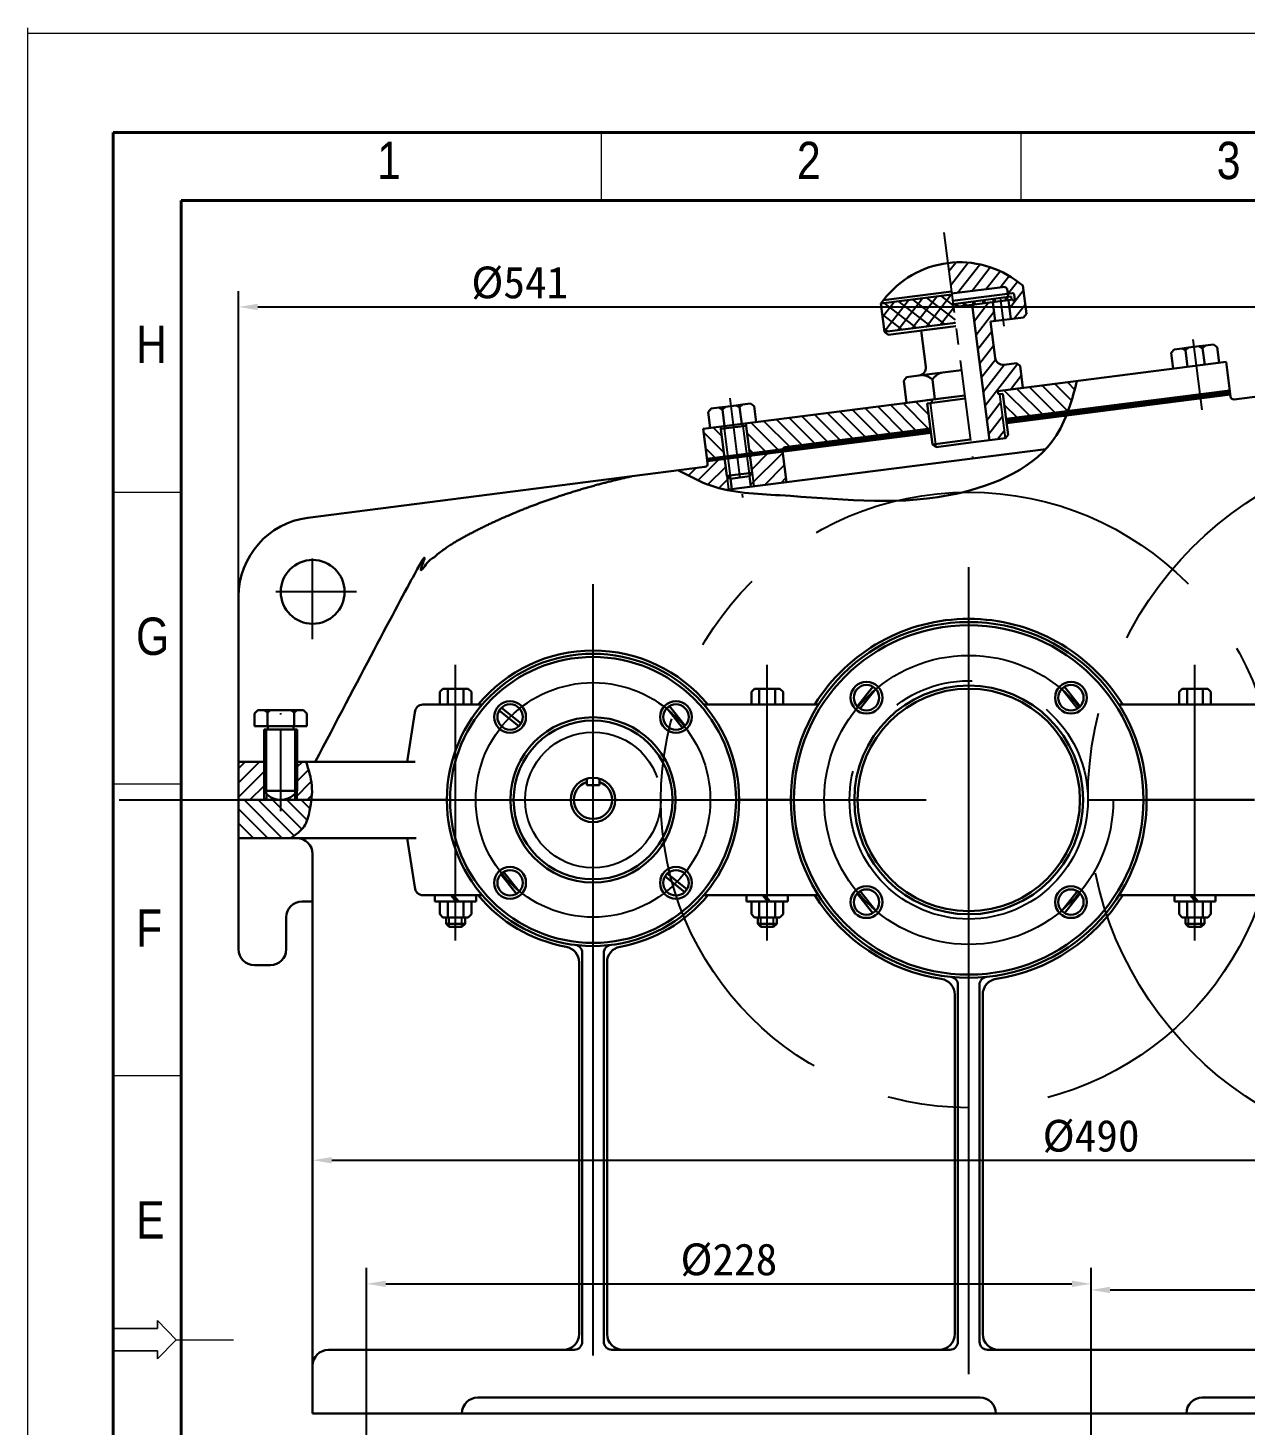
# Model space of a CAD drawing. Header units: millimetres. Extents: x 918 to 1207, y 512 to 723.
# Drawn here: x 918.2 to 1014, y 613 to 722.9 of the extents above; entities that cross this region are included whole.
import ezdxf
from ezdxf.enums import TextEntityAlignment as Align

# ---------------------------------------------------------------- set-up
doc = ezdxf.new("R2010")
doc.units = ezdxf.units.MM
doc.header["$PDSIZE"] = -1
doc.linetypes.add('CENTER', pattern=[10.159999999999998, 6.35, -1.27, 1.27, -1.27])
doc.layers.get('0').update_dxf_attribs({"lineweight": 30})
doc.layers.add('中心线', color=1, linetype='CENTER')
doc.layers.add('细线', color=7, linetype='Continuous')
for name, color, linetype, lineweight in [('特粗线', 7, 'Continuous', 60), ('粗实线', 7, 'Continuous', 40), ('细实线', 7, 'Continuous', 18)]:
    doc.layers.add(name, color=color, linetype=linetype, lineweight=lineweight)
doc.styles.add('SEACAD_arial_ttf', font='arial.ttf', dxfattribs={"height": 0.2})
doc.dimstyles.new('ISO-25', dxfattribs={"dimtxt": 2.5, "dimasz": 1.5, "dimexe": 1.25, "dimexo": 0.625, "dimtad": 1, "dimdec": 0, "dimlfac": 4, "dimtxsty": 'Standard', "dimcen": 2.5, "dimadec": 0, "dimazin": 0, "dimtfac": 1, "dimtdec": 0, "dimtmove": 0, "dimatfit": 3, "dimfxl": 1, "dimarcsym": 0})
pattern_1 = [(135, (873.7302128372742, 446.410434482209), (-0.5612660075668221, -0.561266007566822), [])]
pattern_2 = [(45, (873.7302128372742, 446.410434482209), (-0.561266007566822, 0.5612660075668221), [])]

# ---------------------------------------------------------------- blocks, each defined once
blk = doc.blocks.new('*D16')
at = {"layer": 'Defpoints', "color": 0, "transparency": 16777216}
for p in [(1070.010686062741, 700.9662036262939), (934.8103568524175, 659.1721007774368), (1070.010686062741, 650.4221007774373)]:
    blk.add_point(p, dxfattribs=at)
at = {"layer": '细线', "color": 0, "lineweight": -2, "transparency": 16777216}
for p, q in [((934.8103568524175, 659.7971007774368), (934.8103568524175, 702.2162036262939)), ((1070.010686062741, 651.0471007774373), (1070.010686062741, 702.2162036262939)), ((936.3103568524175, 700.9662036262939), (1068.510686062741, 700.9662036262939))]:
    blk.add_line(p, q, dxfattribs=at)
at = {"layer": '细线', "color": 0, "transparency": 16777216}
for points in [[(936.3103568524175, 701.2162036262939), (936.3103568524175, 700.7162036262939), (934.8103568524175, 700.9662036262939)], [(1068.510686062741, 701.2162036262939), (1068.510686062741, 700.7162036262939), (1070.010686062741, 700.9662036262939)]]:
    blk.add_solid(points, dxfattribs=at)
at = {"layer": '细线', "color": 0, "transparency": 16777216, "insert": (956.9332514505594, 702.8412036262939), "char_height": 2.5, "attachment_point": 5}
blk.add_mtext('%%c541', dxfattribs=at)
blk = doc.blocks.new('*D34')
at = {"layer": 'Defpoints', "color": 0, "transparency": 16777216}
for p in [(1063.135686062741, 633.8166734109352), (940.6361551185877, 613.8971007774372), (1063.135686062741, 613.8971007774372)]:
    blk.add_point(p, dxfattribs=at)
at = {"layer": '细线', "color": 0, "lineweight": -2, "transparency": 16777216}
for p, q in [((940.6361551185877, 614.5221007774372), (940.6361551185877, 635.0666734109352)), ((1063.135686062741, 614.5221007774372), (1063.135686062741, 635.0666734109352)), ((942.1361551185877, 633.8166734109352), (1061.635686062741, 633.8166734109352))]:
    blk.add_line(p, q, dxfattribs=at)
at = {"layer": '细线', "color": 0, "transparency": 16777216}
for points in [[(942.1361551185877, 634.0666734109352), (942.1361551185877, 633.5666734109352), (940.6361551185877, 633.8166734109352)], [(1061.635686062741, 634.0666734109352), (1061.635686062741, 633.5666734109352), (1063.135686062741, 633.8166734109352)]]:
    blk.add_solid(points, dxfattribs=at)
at = {"layer": '细线', "color": 0, "transparency": 16777216, "insert": (1001.885920590665, 635.6916734109352), "char_height": 2.5, "attachment_point": 5}
blk.add_mtext('%%c490', dxfattribs=at)
blk = doc.blocks.new('*D36')
at = {"layer": 'Defpoints', "color": 0, "transparency": 16777216}
for p in [(1001.885920590665, 624.0894881336321), (944.8861551185877, 613.8971007774372), (1001.885920590665, 613.8971007774372)]:
    blk.add_point(p, dxfattribs=at)
at = {"layer": '细线', "color": 0, "lineweight": -2, "transparency": 16777216}
for p, q in [((944.8861551185877, 614.5221007774372), (944.8861551185877, 625.3394881336321)), ((1001.885920590665, 614.5221007774372), (1001.885920590665, 625.3394881336321)), ((946.3861551185877, 624.0894881336321), (1000.385920590665, 624.0894881336321))]:
    blk.add_line(p, q, dxfattribs=at)
at = {"layer": '细线', "color": 0, "transparency": 16777216}
for points in [[(946.3861551185877, 624.3394881336321), (946.3861551185877, 623.8394881336321), (944.8861551185877, 624.0894881336321)], [(1000.385920590665, 624.3394881336321), (1000.385920590665, 623.8394881336321), (1001.885920590665, 624.0894881336321)]]:
    blk.add_solid(points, dxfattribs=at)
at = {"layer": '细线', "color": 0, "transparency": 16777216, "insert": (973.3860378546261, 625.9644881336321), "char_height": 2.5, "attachment_point": 5}
blk.add_mtext('%%c228', dxfattribs=at)
blk = doc.blocks.new('*D40')
at = {"layer": 'Defpoints', "color": 0, "transparency": 16777216}
for p in [(1058.885686062741, 623.6076421097164), (1001.885920590665, 613.8971007774372), (1058.885686062741, 613.8971007774372)]:
    blk.add_point(p, dxfattribs=at)
at = {"layer": '细线', "color": 0, "lineweight": -2, "transparency": 16777216}
for p, q in [((1001.885920590665, 614.5221007774372), (1001.885920590665, 624.8576421097164)), ((1058.885686062741, 614.5221007774372), (1058.885686062741, 624.8576421097164)), ((1003.385920590665, 623.6076421097164), (1057.385686062741, 623.6076421097164))]:
    blk.add_line(p, q, dxfattribs=at)
at = {"layer": '细线', "color": 0, "transparency": 16777216}
for points in [[(1003.385920590665, 623.8576421097164), (1003.385920590665, 623.3576421097164), (1001.885920590665, 623.6076421097164)], [(1057.385686062741, 623.8576421097164), (1057.385686062741, 623.3576421097164), (1058.885686062741, 623.6076421097164)]]:
    blk.add_solid(points, dxfattribs=at)
at = {"layer": '细线', "color": 0, "transparency": 16777216, "insert": (1039.069626170579, 625.4826421097164), "char_height": 2.5, "attachment_point": 5}
blk.add_mtext('%%c228', dxfattribs=at)

msp = doc.modelspace()

# ---------------------------------------------------------------- hatches: boundary and pattern name
at = {"layer": '细线'}
h = msp.add_hatch(dxfattribs=at)
h.set_pattern_fill('ANSI31', color=256, scale=0.25, angle=7.284715412687509)
h.set_pattern_definition([(52.28471541268751, (873.7619128372742, 446.1624524062438), (-0.6279041686599076, 0.4855671091409614), [])])
h.paths.add_polyline_path([(996.2970553642984, 696.3255528439939), (996.0173732883335, 696.5418349199591), (995.0378440882708, 696.4166199199591, -0.4142135623730945), (994.338638898358, 696.9573251098719), (993.974088898358, 699.8091189834715), (994.3410674896501, 699.8560305245525), (994.1508674896501, 701.3439229803435), (992.5439785185321, 701.1385114392625), (993.9070785185321, 690.4752821727599), (995.146988898358, 690.6337821727599), (994.703188898358, 694.1055312362724), (994.5791978603755, 694.0896812362724), (994.5474978603755, 694.3376633122376), (996.5189553642984, 694.5896783122377)])
h.paths.add_polyline_path([(990.612286062741, 704.4200605027751), (990.919776062741, 702.0146343659129), (995.0064857935107, 702.5370459069937, -0.4142135623730951), (995.2861678694759, 702.3207638310286), (995.327377869476, 701.9983871322738), (995.6993509834236, 702.0459371322738, -0.4142135623730951), (995.8391920214061, 701.9377960942912), (995.8867420214063, 701.5658229803435), (995.9025920214061, 701.4418319423609), (995.7786009834236, 701.4259819423609), (995.7627509834236, 701.5499729803435), (995.390777869476, 701.5024229803435), (995.580977869476, 700.0145305245525), (996.5779006959923, 700.1419689834715), (996.7941827719575, 700.4216510594366), (996.5088827719575, 702.6534897431233), (996.2292006959923, 702.8697718190884, 0.2008582268459239)])
h = msp.add_hatch(dxfattribs=at)
h.set_pattern_fill('ANSI37', color=256, scale=0.25, angle=97.2847154126875)
h.set_pattern_definition([(142.2847154126875, (897.751757177386, 386.9067399327499), (-0.4855671091409614, -0.6279041686599076), []), (232.2847154126875, (897.751757177386, 386.9067399327499), (0.6279041686599076, -0.4855671091409614), [])])
h.paths.add_polyline_path([(991.2145860627411, 699.7084010594367), (990.9292860627411, 701.9402397431232), (985.3496893535245, 701.2269897431232), (985.6349893535245, 698.9951510594368)])
h = msp.add_hatch(color=256, dxfattribs=at)
h.dxf.hatch_style = 1
h.paths.add_polyline_path([(991.3461201772295, 701.2374213725118), (991.2221291392469, 701.2215713725118), (991.2538291392469, 700.9735892965466), (991.3778201772295, 700.9894392965466)])
h.paths.add_polyline_path([(991.8832191724035, 701.0540453697262), (992.0072102103862, 701.0698953697262), (991.9755102103862, 701.3178774456914), (991.8515191724035, 701.3020274456914)])
h.paths.add_polyline_path([(992.6267309601294, 701.1490898344488), (992.750721998112, 701.1649398344488), (992.719021998112, 701.412921910414), (992.5950309601294, 701.397071910414)])
h.paths.add_polyline_path([(993.4097211489145, 701.2491808950139), (993.5337121868971, 701.2650308950139), (993.5020121868971, 701.513012970979), (993.3780211489145, 701.497162970979)])
h.paths.add_polyline_path([(994.2078631655163, 701.3512088412991), (994.3318542034989, 701.3670588412991), (994.3001542034989, 701.6150409172643), (994.1761631655163, 701.5991909172643)])
h.paths.add_polyline_path([(995.1889449672061, 701.4766223131902), (995.3129360051888, 701.4924723131902), (995.2812360051888, 701.7404543891554), (995.1572449672061, 701.7246043891554)])
h = msp.add_hatch(dxfattribs=at)
h.set_pattern_fill('ANSI31', color=256, scale=0.25, angle=90)
h.set_pattern_definition(pattern_1)
h.paths.add_polyline_path([(971.6863847167104, 688.8949421744256), (973.0530669117327, 689.0696476462368), (972.7360669117327, 691.5494684058885), (971.3693847167104, 691.3747629340775)])
h.paths.add_polyline_path([(974.719923519454, 691.8030684058884), (975.036923519454, 689.3232476462367), (977.6042524317411, 689.6514339726183, -0.4142135623730928), (977.8205345077063, 689.9311160485835), (989.2532011511588, 691.392574628551), (988.9679011511588, 693.6244133122376)])
edge = h.paths.add_edge_path()
edge.add_line((994.9194709743232, 694.3852133122376), (995.2047709743232, 692.1533746285511))
edge.add_line((995.2047709743232, 692.153374628551), (1000.080548789055, 692.7766541785968))
edge.add_spline(control_points=[(1000.080548789055, 692.7766541785967), (1000.35530569092, 693.5263378117587), (1000.569560014414, 694.3195415482782), (1000.757705706983, 695.1315254813932)], knot_values=[134.2077061291306, 134.2077061291306, 134.2077061291306, 134.2077061291306, 143.8194197076964, 143.8194197076964, 143.8194197076964, 143.8194197076964], degree=3, periodic=0)
edge.add_line((1000.757705706983, 695.1315254813933), (994.9194709743231, 694.3852133122375))
h = msp.add_hatch(dxfattribs=at)
h.set_pattern_fill('ANSI31', color=256, scale=0.25)
h.set_pattern_definition(pattern_2)
edge = h.paths.add_edge_path()
edge.add_line((973.0530669117327, 689.0696476462368), (971.6863847167103, 688.8949421744256))
edge.add_line((971.6863847167104, 688.8949421744256), (971.7175729711752, 688.6509633703909))
edge.add_arc((971.46959089521, 688.6192633703907), 0.2500000000000042, -82.71528458731251, 7.28471541268749, ccw=False)
edge.add_line((971.50129089521, 688.3712812944256), (969.4262428585263, 688.106024128129))
edge.add_spline(control_points=[(969.4262428585263, 688.106024128129), (970.2569214984534, 687.6588382627873), (971.4661007214767, 687.0078911561561), (972.7679164814838, 686.6576369357073), (973.1819776671687, 686.5698898563163)], knot_values=[0, 0, 0, 0, 11.22084471363784, 16.33364774335806, 16.33364774335806, 16.33364774335806, 16.33364774335806], degree=3, periodic=0)
edge.add_line((973.1819776671688, 686.5698898563163), (973.3695503777827, 686.5938676172223))
edge.add_line((973.3695503777827, 686.5938676172224), (973.232834134766, 687.663368492978))
edge.add_line((973.232834134766, 687.663368492978), (973.0530669117327, 689.0696476462367))
h.paths.add_polyline_path([(977.6042524317411, 689.6514339726183), (975.036923519454, 689.3232476462367), (975.2166907424875, 687.9169684929781), (975.3534069855042, 686.8474676172224), (977.9207358977911, 687.1756539436041)])
h.paths.add_polyline_path([(973.5125162107312, 687.4470864170128), (973.232834134766, 687.663368492978), (973.3695503777827, 686.5938676172224), (973.6175324537479, 686.6255676172224)])
h.paths.add_polyline_path([(975.2166907424875, 687.9169684929781), (975.0004086665223, 687.6372864170129), (975.105424909539, 686.8157676172224), (975.3534069855042, 686.8474676172224)])
h = msp.add_hatch(dxfattribs=at)
h.set_pattern_fill('ANSI31', color=256, scale=0.25)
h.set_pattern_definition(pattern_2)
h.paths.add_polyline_path([(936.8228568524174, 665.1721007774366), (934.8103568524174, 665.1721007774366), (934.8103568524175, 662.1721007774372), (936.8228568524174, 662.1721007774372)])
edge = h.paths.add_edge_path()
edge.add_spline(control_points=[(940.5418118673125, 662.1721007774373), (940.5872361073997, 662.55470821156), (940.6290598794892, 663.5667939400045), (940.3195440687665, 664.5548346064444), (940.1261778988953, 665.1721007774369)], knot_values=[0, 0, 0, 0, 4.596755180102664, 12.24944301016813, 12.24944301016813, 12.24944301016813, 12.24944301016813], degree=3, periodic=0)
edge.add_line((940.1261778988953, 665.1721007774366), (939.4228568524173, 665.1721007774366))
edge.add_line((939.4228568524173, 665.1721007774366), (939.4228568524173, 662.8920840814898))
edge.add_line((939.4228568524173, 662.8920840814899), (939.4228568524173, 662.1721007774372))
edge.add_line((939.4228568524173, 662.1721007774372), (940.5418118673125, 662.1721007774372))
h.paths.add_polyline_path([(936.9978568524174, 662.6634275798529, -0.04704134235740878), (936.8228568524174, 662.8920840814899), (936.8228568524174, 662.1721007774372), (936.9978568524174, 662.1721007774372)])
h.paths.add_polyline_path([(939.4228568524173, 662.89208408149, -0.04704134235740858), (939.2478568524174, 662.6634275798529), (939.2478568524174, 662.1721007774372), (939.4228568524173, 662.1721007774372)])
h = msp.add_hatch(dxfattribs=at)
h.set_pattern_fill('ANSI31', color=256, scale=0.25, angle=90)
h.set_pattern_definition(pattern_1)
edge = h.paths.add_edge_path()
edge.add_spline(control_points=[(938.9043044399443, 659.1721007774369), (939.3047074874738, 659.4400997362294), (940.0848830183023, 659.9622891431974), (940.3818213576842, 661.1667917168804), (940.5084693175793, 661.8912571711146), (940.5418118673126, 662.1721007774372)], knot_values=[12.24944301016778, 12.24944301016778, 12.24944301016778, 12.24944301016778, 17.81957472112015, 23.10270821679169, 26.47684365438998, 26.47684365438998, 26.47684365438998, 26.47684365438998], degree=3, periodic=0)
edge.add_line((940.5418118673126, 662.1721007774372), (934.8103568524175, 662.1721007774372))
edge.add_line((934.8103568524175, 662.1721007774372), (934.8103568524175, 659.1721007774368))
edge.add_line((934.8103568524175, 659.1721007774368), (938.9043044399443, 659.1721007774369))

# ---------------------------------------------------------------- linework, layer by layer
for p, q in [((990.8972352632662, 702.0117529345006), (995.1331654173456, 702.5532395938154)), ((996.5088827719575, 702.6534897431233), (996.2292006959923, 702.8697718190884)), ((996.7941827719575, 700.4216510594366), (996.5088827719575, 702.6534897431233)), ((985.3496893535245, 701.2269897431232), (990.929286062741, 701.9402397431232)), ((985.3496893535245, 701.2269897431232), (985.5659714294897, 701.5066718190884)), ((985.5659714294897, 701.5066718190884), (990.897586062741, 702.1882218190884)), ((990.992686062741, 701.4442755911929), (995.6993509834236, 702.0459371322738)), ((995.6070599454409, 701.7821050563086), (991.024386062741, 701.1962935152277)), ((991.056086062741, 700.9483114392625), (995.7627509834236, 701.5499729803435)), ((993.3780211489145, 701.497162970979), (993.4097211489145, 701.2491808950139)), ((993.5020121868971, 701.513012970979), (993.5337121868971, 701.2650308950139)), ((994.1761631655163, 701.5991909172643), (994.2078631655163, 701.3512088412991)), ((994.3001542034989, 701.6150409172643), (994.3318542034989, 701.3670588412991)), ((995.1572449672061, 701.7246043891554), (995.1889449672061, 701.4766223131902)), ((995.359077869476, 701.7504050563086), (995.2747239270158, 702.4102872571638)), ((995.2812360051888, 701.7404543891554), (995.3129360051888, 701.4924723131902)), ((995.580977869476, 700.0145305245525), (995.390777869476, 701.5024229803435)), ((995.6070599454409, 701.7821050563086), (995.6387599454409, 701.5341229803435)), ((995.7786009834236, 701.4259819423609), (995.7627509834236, 701.5499729803435)), ((995.8391920214061, 701.9377960942912), (995.8867420214063, 701.5658229803435)), ((995.8867420214063, 701.5658229803435), (995.9025920214061, 701.4418319423609)), ((985.6349893535245, 698.9951510594368), (985.3496893535245, 701.2269897431232)), ((991.2221291392469, 701.2215713725118), (991.2538291392469, 700.9735892965466)), ((991.3461201772295, 701.2374213725118), (991.3778201772295, 700.9894392965466)), ((991.8515191724035, 701.3020274456914), (991.8832191724035, 701.0540453697262)), ((991.9755102103862, 701.3178774456914), (992.0072102103862, 701.0698953697262)), ((992.5439785185321, 701.1385114392625), (993.9070785185321, 690.4752821727599)), ((992.5950309601294, 701.397071910414), (992.6267309601294, 701.1490898344488)), ((992.719021998112, 701.412921910414), (992.750721998112, 701.1649398344488)), ((994.3410674896501, 699.8560305245525), (994.1508674896501, 701.3439229803435)), ((995.9025920214061, 701.4418319423609), (995.7786009834236, 701.4259819423609)), ((996.5779006959923, 700.1419689834715), (996.7941827719575, 700.4216510594366)), ((985.6349893535245, 698.9951510594368), (991.214586062741, 699.7084010594367)), ((991.246286062741, 699.4604189834715), (985.9146714294897, 698.7788689834716)), ((988.518483227124, 699.1117189834715), (991.246286062741, 699.4604189834715)), ((993.974088898358, 699.8091189834715), (996.5779006959923, 700.1419689834715)), ((994.338638898358, 696.9573251098719), (993.974088898358, 699.8091189834715)), ((985.9146714294897, 698.7788689834716), (985.6349893535245, 698.9951510594368)), ((988.883033227124, 696.2599251098719), (988.518483227124, 699.1117189834715)), ((1008.416922809187, 697.6228232081961), (1008.200640733222, 697.3431411322309)), ((1008.359140733222, 696.103230752405), (1008.200640733222, 697.3431411322309)), ((1008.416922809187, 697.6228232081961), (1009.049913680084, 697.703739583016)), ((1009.545877832014, 697.767139583016), (1009.049913680084, 697.703739583016)), ((1009.320085756049, 697.5618521298403), (1009.049913680084, 697.703739583016)), ((1009.320085756049, 697.5618521298403), (1009.545877832014, 697.767139583016)), ((1009.320085756049, 697.5618521298403), (1009.488095756049, 696.247547127225)), ((1009.969176909889, 697.8212506743777), (1009.545877832014, 697.767139583016)), ((1010.392475987763, 697.8753617657395), (1009.969176909889, 697.8212506743777)), ((1010.888440139693, 697.9387617657395), (1010.392475987763, 697.8753617657395)), ((1010.392475987763, 697.8753617657395), (1010.662648063728, 697.7334743125639)), ((1010.662648063728, 697.7334743125639), (1010.888440139693, 697.9387617657395)), ((1010.662648063728, 697.7334743125639), (1010.830658063728, 696.4191693099484)), ((1011.52143101059, 698.0196781405594), (1010.888440139693, 697.9387617657395)), ((1011.801113086555, 697.8033960645943), (1011.52143101059, 698.0196781405594)), ((1011.959613086555, 696.5634856847684), (1011.801113086555, 697.8033960645943)), ((988.3423280372111, 695.5607199199591), (991.690086062741, 695.9886699199591)), ((994.5474978603755, 694.3376633122376), (1012.517987408772, 696.6348636903978)), ((996.0173732883335, 696.5418349199591), (995.0378440882708, 696.4166199199591)), ((996.0173732883335, 696.5418349199591), (996.2970553642984, 696.3255528439939)), ((996.5189553642984, 694.5896783122377), (996.2970553642984, 696.3255528439939)), ((1012.517987408772, 696.6348636903978), (1012.866175663237, 693.9110641267113)), ((987.3627988371487, 695.435504919959), (987.1465167611835, 695.1558228439939)), ((987.3684167611834, 693.4199483122376), (987.1465167611835, 695.1558228439939)), ((987.3627988371487, 695.435504919959), (988.3423280372111, 695.5607199199591)), ((989.6005595012426, 693.705287180317), (989.4023591203644, 695.2557648430067)), ((1025.528736062741, 695.2777079187887), (1013.145857739202, 693.6947820507461)), ((991.943686062741, 694.0048133122376), (971.3693847167104, 691.3747629340775)), ((991.943686062741, 694.0048133122376), (987.3684167611834, 693.4199483122376)), ((988.9679011511588, 693.6244133122376), (991.943686062741, 694.0048133122376)), ((988.9679011511588, 693.6244133122376), (991.943686062741, 694.0048133122376)), ((988.9996011511588, 693.3764312362724), (991.975386062741, 693.7568312362724)), ((994.5474978603755, 694.3376633122376), (996.5189553642984, 694.5896783122377)), ((994.9194709743232, 694.3852133122376), (994.5474978603755, 694.3376633122376)), ((994.5791978603755, 694.0896812362724), (994.5474978603755, 694.3376633122376)), ((994.5791978603755, 694.0896812362724), (994.9511709743232, 694.1372312362724)), ((995.3632709743232, 690.9134642487251), (994.9511709743232, 694.1372312362724)), ((1012.803287408772, 694.4030250067111), (995.2047709743232, 692.153374628551)), ((971.7692590389269, 692.6860513195328), (971.985541114892, 692.965733395498)), ((971.9277590389269, 691.4461409397069), (971.7692590389269, 692.6860513195328)), ((971.985541114892, 692.965733395498), (972.6185319857888, 693.0466497703181)), ((972.6185319857888, 693.0466497703181), (973.1144961377191, 693.1100497703179)), ((972.8887040617541, 692.9047623171424), (972.6185319857888, 693.0466497703181)), ((973.1144961377191, 693.1100497703179), (972.8887040617541, 692.9047623171424)), ((972.8887040617541, 692.9047623171424), (973.056714061754, 691.5904573145268)), ((973.1144961377191, 693.1100497703179), (973.5377952155934, 693.1641608616795)), ((973.5377952155934, 693.1641608616795), (973.9610942934676, 693.2182719530414)), ((973.9610942934676, 693.2182719530414), (974.457058445398, 693.2816719530414)), ((974.2312663694328, 693.0763844998656), (973.9610942934676, 693.2182719530414)), ((974.2312663694328, 693.0763844998656), (974.457058445398, 693.2816719530414)), ((974.2312663694328, 693.0763844998656), (974.3992763694329, 691.7620794972503)), ((975.0900493162948, 693.3625883278613), (974.457058445398, 693.2816719530414)), ((975.0900493162948, 693.3625883278613), (975.36973139226, 693.1463062518961)), ((975.52823139226, 691.9063958720702), (975.36973139226, 693.1463062518961)), ((989.4117011511588, 690.152664248725), (988.9996011511588, 693.3764312362724)), ((989.3715742651067, 693.4239812362724), (989.3398742651067, 693.6719633122376)), ((972.7601036909143, 691.3614340083815), (974.7439602986357, 691.6150340083815)), ((973.0332450756979, 691.587457231335), (973.0572818548794, 691.399422833828)), ((974.4473433994889, 691.7682239931652), (974.4713801786705, 691.5801895956582)), ((974.719923519454, 691.8030684058884), (975.2166907424875, 687.9169684929781)), ((971.3693847167104, 691.3747629340775), (971.6863847167104, 688.8949421744256)), ((972.7360669117327, 691.5494684058885), (973.232834134766, 687.663368492978)), ((989.2532011511588, 691.392574628551), (977.8205345077063, 689.9311160485835)), ((989.4117011511588, 690.152664248725), (992.387486062741, 690.533064248725)), ((992.419186062741, 690.2850821727599), (995.146988898358, 690.6337821727599)), ((995.146988898358, 690.6337821727599), (995.3632709743232, 690.9134642487251)), ((973.1819776671687, 686.5698898563163), (998.3262557969537, 689.7841286822959)), ((977.6042524317411, 689.6514339726183), (977.9207358977911, 687.1756539436041)), ((989.691383227124, 689.9363821727599), (989.4117011511588, 690.152664248725)), ((992.419186062741, 690.2850821727599), (989.691383227124, 689.9363821727599)), ((971.50129089521, 688.3712812944256), (940.2678568524174, 684.3786545882296)), ((971.6863847167104, 688.8949421744256), (971.7175729711752, 688.6509633703907)), ((973.232834134766, 687.663368492978), (975.2166907424875, 687.9169684929781)), ((973.5125162107312, 687.4470864170128), (973.232834134766, 687.663368492978)), ((973.5125162107312, 687.4470864170128), (975.0004086665223, 687.6372864170129)), ((973.5125162107312, 687.4470864170128), (973.6175324537479, 686.6255676172224)), ((975.0004086665223, 687.6372864170129), (975.2166907424875, 687.9169684929781)), ((975.0004086665223, 687.6372864170129), (975.105424909539, 686.8157676172224)), ((934.8103568524175, 659.1721007774368), (934.8103568524174, 678.1791026891)), ((950.8867728340399, 670.9221007774372), (950.6367728340399, 670.6721007774372)), ((950.63677283404, 669.6721007774373), (950.6367728340399, 670.6721007774372)), ((950.8867728340399, 670.9221007774372), (951.1367728340399, 670.9221007774372)), ((951.1367728340399, 670.9221007774372), (951.2617728340399, 670.8698673658135)), ((951.1367728340399, 670.9221007774372), (952.6367728340399, 670.9221007774372)), ((951.2617728340399, 670.8698673658135), (951.3867728340399, 670.9221007774372)), ((951.2617728340399, 670.8698673658135), (951.26177283404, 669.6721007774373)), ((952.3867728340399, 670.9221007774373), (952.5117728340399, 670.8717276684737)), ((952.5117728340399, 670.8717276684737), (952.6367728340399, 670.9221007774372)), ((952.5117728340399, 670.8717276684737), (952.51177283404, 669.6721007774373)), ((952.51177283404, 670.7971007774373), (952.51177283404, 670.7971007774373)), ((952.8867728340399, 670.9221007774372), (952.6367728340399, 670.9221007774372)), ((952.8867728340399, 670.9221007774372), (953.1367728340399, 670.6721007774372)), ((953.13677283404, 669.6721007774373), (953.1367728340399, 670.6721007774372)), ((975.4068942643352, 670.9221007774372), (975.1568942643352, 670.6721007774372)), ((975.1568942643352, 669.6721007774373), (975.1568942643352, 670.6721007774372)), ((975.4068942643352, 670.9221007774372), (975.6568942643352, 670.9221007774372)), ((975.6568942643352, 670.9221007774372), (975.7818942643352, 670.8698673658135)), ((975.6568942643352, 670.9221007774372), (977.1568942643352, 670.9221007774372)), ((975.7818942643352, 670.8698673658135), (975.9068942643352, 670.9221007774372)), ((975.7818942643352, 670.8698673658135), (975.7818942643352, 669.6721007774373)), ((976.9068942643352, 670.9221007774373), (977.0318942643352, 670.8717276684737)), ((977.0318942643352, 670.8717276684737), (977.1568942643352, 670.9221007774372)), ((977.0318942643352, 670.8717276684737), (977.0318942643352, 669.6721007774373)), ((977.0318942643352, 670.7971007774373), (977.0318942643352, 670.7971007774373)), ((977.4068942643352, 670.9221007774372), (977.1568942643352, 670.9221007774372)), ((977.4068942643352, 670.9221007774372), (977.6568942643352, 670.6721007774372)), ((977.6568942643352, 669.6721007774373), (977.6568942643352, 670.6721007774372)), ((984.7276935591545, 671.07519765329), (983.4938005157185, 669.5251895828634)), ((984.9419305276471, 670.9046530541274), (983.7080374842109, 669.354644983701)), ((999.579441597835, 670.9046530541274), (1000.813334641271, 669.354644983701)), ((999.7936785663275, 671.07519765329), (1001.027571609763, 669.5251895828634)), ((1009.065107114227, 670.9221007774372), (1008.815107114227, 670.6721007774372)), ((1008.815107114227, 669.6721007774373), (1008.815107114227, 670.6721007774372)), ((1009.065107114227, 670.9221007774372), (1009.315107114227, 670.9221007774372)), ((1009.315107114227, 670.9221007774372), (1009.440107114227, 670.8698673658135)), ((1009.315107114227, 670.9221007774372), (1010.815107114227, 670.9221007774372)), ((1009.440107114227, 670.8698673658135), (1009.565107114227, 670.9221007774372)), ((1009.440107114227, 670.8698673658135), (1009.440107114227, 669.6721007774373)), ((1010.565107114227, 670.9221007774373), (1010.690107114227, 670.8717276684737)), ((1010.690107114227, 670.8717276684737), (1010.815107114227, 670.9221007774372)), ((1010.690107114227, 670.8717276684737), (1010.690107114227, 669.6721007774373)), ((1010.690107114227, 670.7971007774373), (1010.690107114227, 670.7971007774373)), ((1011.065107114227, 670.9221007774372), (1010.815107114227, 670.9221007774372)), ((1011.065107114227, 670.9221007774372), (1011.315107114227, 670.6721007774372)), ((1011.315107114227, 669.6721007774373), (1011.315107114227, 670.6721007774372)), ((953.9814749469587, 669.6721007774373), (949.3147253127338, 669.6721007774373)), ((980.4390956452041, 669.6721007774373), (971.4170707211213, 669.6721007774373)), ((1016.770305005974, 669.6721007774373), (1004.082276480278, 669.6721007774373)), ((936.3228568524174, 669.2228127524544), (936.0728568524174, 668.9728127524544)), ((936.0728568524174, 667.9728127524544), (936.0728568524174, 668.9728127524544)), ((936.3228568524174, 669.2228127524544), (936.8228568524174, 669.2228127524544)), ((937.0728568524174, 669.0478127524544), (936.8228568524174, 669.2228127524544)), ((936.8228568524174, 669.2228127524544), (937.3228568524174, 669.2228127524544)), ((937.0728568524174, 669.0478127524544), (937.3228568524174, 669.2228127524544)), ((937.0728568524174, 667.9728127524544), (937.0728568524174, 669.0478127524544)), ((937.3228568524174, 669.2228127524544), (938.9228568524173, 669.2228127524544)), ((939.1728568524173, 669.0478127524544), (938.9228568524173, 669.2228127524544)), ((938.9228568524173, 669.2228127524544), (939.3099169479374, 669.2228127524544)), ((939.1728568524173, 669.0478127524544), (939.4228568524173, 669.2228127524544)), ((939.1728568524173, 667.9728127524543), (939.1728568524173, 669.0478127524544)), ((939.3099169479374, 669.2228127524544), (939.4228568524173, 669.2228127524544)), ((939.4228568524173, 669.2228127524544), (939.9228568524173, 669.2228127524544)), ((939.9228568524173, 669.2228127524544), (940.1728568524173, 668.9728127524544)), ((940.1728568524173, 667.9728127524544), (940.1728568524173, 668.9728127524544)), ((948.0647253127338, 665.1721007774366), (948.6897253127338, 669.0471007774373)), ((955.3137475790597, 669.2071777350947), (956.8637556494864, 667.9732846916585)), ((955.4842921782223, 669.4214147035872), (957.034300248649, 668.187521660151)), ((968.5004567482612, 669.3870814332548), (969.7343497916974, 667.8370733628282)), ((968.7146937167537, 669.5576260324175), (969.9485867601898, 668.0076179619908)), ((936.0728568524174, 667.9728127524544), (940.1728568524173, 667.9728127524544)), ((936.8228568524174, 667.7228127524544), (939.4228568524173, 667.7228127524544)), ((936.8228568524174, 665.4751797684927), (936.8228568524174, 667.7228127524544)), ((937.1228568524174, 667.7228127524543), (937.1228568524174, 667.9728127524544)), ((939.1228568524174, 667.7228127524544), (939.1228568524174, 667.9728127524544)), ((939.4228568524173, 665.4751797684927), (939.4228568524173, 667.7228127524543)), ((936.8228568524174, 665.1721007774366), (934.8103568524174, 665.1721007774366)), ((936.8228568524174, 662.8920840814899), (936.8228568524174, 665.4751797684927)), ((939.4228568524173, 662.8920840814899), (939.4228568524173, 665.4751797684927)), ((948.7071524258452, 665.1721007774366), (939.4228568524173, 665.1721007774366)), ((962.19927283404, 663.3272589754184), (962.19927283404, 663.849151760562)), ((962.6992728340399, 663.3272589754184), (962.19927283404, 663.3272589754184)), ((962.6992728340399, 663.3272589754184), (963.1992728340399, 663.3272589754184)), ((963.1992728340399, 663.3272589754184), (963.1992728340399, 663.849151760562)), ((934.8103568524175, 662.1721007774372), (951.1992728340399, 662.1721007774372)), ((936.8228568524174, 662.8920840814899), (939.4228568524173, 662.8920840814899)), ((936.9978568524174, 662.1721007774373), (936.9978568524174, 662.6634275798529)), ((939.2478568524174, 662.1721007774373), (939.2478568524174, 662.663427579853)), ((974.1992728340399, 662.1721007774372), (978.260686062741, 662.1721007774372)), ((1006.260686062741, 662.1721007774372), (1014.760686062741, 662.1721007774372)), ((934.8103568524175, 659.1721007774368), (934.8103568524175, 650.4221007774368)), ((939.3861551185877, 659.1721007774369), (934.8103568524175, 659.1721007774368)), ((939.3861551185877, 659.1721007774369), (948.7740491221161, 659.1721007774369)), ((948.0647253127338, 659.1721007774378), (948.6897253127338, 655.2971007774371)), ((940.6361551185877, 617.6471007774372), (940.6361551185877, 657.9221007774369)), ((956.8980889198186, 654.9571201216196), (955.6641958763825, 656.5071281920463)), ((970.0847980890202, 655.1370238197798), (968.5347900185935, 656.3709168632159)), ((956.6838519513261, 654.7865755224569), (955.44995890789, 656.3365835928836)), ((969.9142534898575, 654.9227868512872), (968.3642454194309, 656.1566798947234)), ((939.8103568524175, 654.1721007774368), (940.6361551185877, 654.1721007774368)), ((953.9814749469587, 654.6721007774371), (949.3147253127338, 654.6721007774371)), ((950.2617728340399, 654.1721007774372), (950.2617728340399, 654.6721007774372)), ((953.5117728340399, 654.1721007774372), (950.2617728340399, 654.1721007774372)), ((950.6367728340399, 654.1721007774372), (950.6367728340399, 653.1721007774373)), ((951.2617728340399, 652.9743341890609), (951.2617728340399, 654.1721007774372)), ((951.929155623777, 654.1721007774372), (951.5055281554585, 654.6721007774371)), ((952.1291556237769, 654.1721007774372), (951.7055281554584, 654.6721007774371)), ((952.5117728340399, 652.9724738864007), (952.5117728340399, 654.1721007774372)), ((953.1367728340399, 654.1721007774372), (953.1367728340399, 653.1721007774373)), ((953.5117728340399, 654.1721007774372), (953.5117728340399, 654.6721007774371)), ((980.4390956452041, 654.6721007774372), (971.4170707211213, 654.6721007774372)), ((974.7818942643352, 654.1721007774372), (974.7818942643352, 654.6721007774372)), ((978.0318942643352, 654.1721007774372), (974.7818942643352, 654.1721007774372)), ((975.1568942643352, 654.1721007774372), (975.1568942643352, 653.1721007774373)), ((975.7818942643352, 652.9743341890609), (975.7818942643352, 654.1721007774372)), ((976.4492770540722, 654.1721007774372), (976.0256495857537, 654.6721007774371)), ((976.6492770540723, 654.1721007774372), (976.2256495857537, 654.6721007774371)), ((977.0318942643352, 652.9724738864007), (977.0318942643352, 654.1721007774372)), ((977.6568942643352, 654.1721007774372), (977.6568942643352, 653.1721007774373)), ((978.0318942643352, 654.1721007774372), (978.0318942643352, 654.6721007774371)), ((984.7276935591545, 653.2690039015844), (983.4938005157185, 654.819011972011)), ((984.9419305276471, 653.439548500747), (983.7080374842109, 654.9895565711735)), ((999.579441597835, 653.439548500747), (1000.813334641271, 654.9895565711735)), ((999.7936785663275, 653.2690039015844), (1001.027571609763, 654.819011972011)), ((1016.770305005974, 654.6721007774372), (1004.082276480278, 654.6721007774372)), ((1008.440107114227, 654.1721007774372), (1008.440107114227, 654.6721007774372)), ((1011.690107114227, 654.1721007774372), (1008.440107114227, 654.1721007774372)), ((1008.815107114227, 654.1721007774372), (1008.815107114227, 653.1721007774373)), ((1009.440107114227, 652.9743341890609), (1009.440107114227, 654.1721007774372)), ((1010.107489903964, 654.1721007774372), (1009.683862435646, 654.6721007774371)), ((1010.307489903964, 654.1721007774372), (1009.883862435646, 654.6721007774371)), ((1010.690107114227, 652.9724738864007), (1010.690107114227, 654.1721007774372)), ((1011.315107114227, 654.1721007774372), (1011.315107114227, 653.1721007774373)), ((1011.690107114227, 654.1721007774372), (1011.690107114227, 654.6721007774371)), ((950.8867728340399, 652.9221007774373), (950.6367728340399, 653.1721007774373)), ((952.8867728340399, 652.9221007774373), (953.1367728340399, 653.1721007774373)), ((975.4068942643352, 652.9221007774373), (975.1568942643352, 653.1721007774373)), ((977.4068942643352, 652.9221007774373), (977.6568942643352, 653.1721007774373)), ((1009.065107114227, 652.9221007774373), (1008.815107114227, 653.1721007774373)), ((1011.065107114227, 652.9221007774373), (1011.315107114227, 653.1721007774373)), ((938.5603568524175, 650.4221007774368), (938.5603568524175, 652.9221007774368)), ((950.8867728340399, 652.9221007774373), (951.1367728340399, 652.9221007774373)), ((951.1367728340399, 652.9221007774373), (951.2617728340399, 652.9743341890609)), ((951.1367728340399, 652.9221007774373), (952.6367728340399, 652.9221007774373)), ((951.1367728340399, 652.9221007774373), (951.1367728340399, 652.4221007774373)), ((951.1367728340399, 652.4221007774373), (951.3867728340399, 652.1721007774373)), ((951.1367728340399, 652.4221007774373), (952.6358028729779, 652.4221007774373)), ((951.2617728340399, 652.9743341890609), (951.3867728340399, 652.9221007774373)), ((951.3867728340399, 652.1721007774373), (951.8862878535089, 652.1721007774373)), ((952.3858028729779, 652.1721007774373), (951.8862878535089, 652.1721007774373)), ((952.3858028729779, 652.1721007774373), (952.6358028729779, 652.4221007774373)), ((952.3867728340399, 652.9221007774372), (952.5117728340399, 652.9724738864007)), ((952.5117728340399, 653.0471007774372), (952.5117728340399, 653.0471007774372)), ((952.5117728340399, 652.9724738864007), (952.6367728340399, 652.9221007774373)), ((952.6358028729779, 652.9221007774373), (952.6358028729779, 652.4221007774373)), ((952.8867728340399, 652.9221007774373), (952.6367728340399, 652.9221007774373)), ((975.4068942643352, 652.9221007774373), (975.6568942643352, 652.9221007774373)), ((975.6568942643352, 652.9221007774373), (975.7818942643352, 652.9743341890609)), ((975.6568942643352, 652.9221007774373), (977.1568942643352, 652.9221007774373)), ((975.6568942643352, 652.9221007774373), (975.6568942643352, 652.4221007774373)), ((975.6568942643352, 652.4221007774373), (975.9068942643352, 652.1721007774373)), ((975.6568942643352, 652.4221007774373), (977.1559243032732, 652.4221007774373)), ((975.7818942643352, 652.9743341890609), (975.9068942643352, 652.9221007774373)), ((975.9068942643352, 652.1721007774373), (976.4064092838042, 652.1721007774373)), ((976.9059243032732, 652.1721007774373), (976.4064092838042, 652.1721007774373)), ((976.9059243032732, 652.1721007774373), (977.1559243032732, 652.4221007774373)), ((976.9068942643352, 652.9221007774372), (977.0318942643352, 652.9724738864007)), ((977.0318942643352, 653.0471007774372), (977.0318942643352, 653.0471007774372)), ((977.0318942643352, 652.9724738864007), (977.1568942643352, 652.9221007774373)), ((977.1559243032732, 652.9221007774373), (977.1559243032732, 652.4221007774373)), ((977.4068942643352, 652.9221007774373), (977.1568942643352, 652.9221007774373)), ((1009.065107114227, 652.9221007774373), (1009.315107114227, 652.9221007774373)), ((1009.315107114227, 652.9221007774373), (1009.440107114227, 652.9743341890609)), ((1009.315107114227, 652.9221007774373), (1010.815107114227, 652.9221007774373)), ((1009.315107114227, 652.9221007774373), (1009.315107114227, 652.4221007774373)), ((1009.315107114227, 652.4221007774373), (1009.565107114227, 652.1721007774373)), ((1009.315107114227, 652.4221007774373), (1010.814137153165, 652.4221007774373)), ((1009.440107114227, 652.9743341890609), (1009.565107114227, 652.9221007774373)), ((1009.565107114227, 652.1721007774373), (1010.064622133696, 652.1721007774373)), ((1010.564137153165, 652.1721007774373), (1010.064622133696, 652.1721007774373)), ((1010.564137153165, 652.1721007774373), (1010.814137153165, 652.4221007774373)), ((1010.565107114227, 652.9221007774372), (1010.690107114227, 652.9724738864007)), ((1010.690107114227, 653.0471007774372), (1010.690107114227, 653.0471007774372)), ((1010.690107114227, 652.9724738864007), (1010.815107114227, 652.9221007774373)), ((1010.814137153165, 652.9221007774373), (1010.814137153165, 652.4221007774373)), ((1011.065107114227, 652.9221007774373), (1010.815107114227, 652.9221007774373)), ((961.8492728340399, 650.1371516707728), (961.8492728340399, 619.5221007774372)), ((963.5492728340399, 650.1371516707728), (963.5492728340399, 619.5221007774372)), ((936.0603568524175, 649.1721007774368), (937.3103568524175, 649.1721007774368)), ((961.5992728340399, 649.3862687747868), (961.5992728340399, 620.1471007774372)), ((963.7992728340399, 649.3862687747868), (963.7992728340399, 620.1471007774372)), ((991.410686062741, 647.6216712305132), (991.410686062741, 619.5221007774372)), ((993.1106860627409, 647.6216712305132), (993.1106860627409, 619.5221007774372)), ((991.160686062741, 646.8512816087374), (991.160686062741, 620.1471007774372)), ((993.3606860627409, 646.8512816087374), (993.3606860627409, 620.1471007774372)), ((960.3492728340399, 618.8971007774372), (941.8861551185877, 618.8971007774372)), ((961.2242728340399, 618.8971007774372), (960.3492728340399, 618.8971007774372)), ((964.1742728340399, 618.8971007774372), (965.0492728340399, 618.8971007774372)), ((965.0492728340399, 618.8971007774372), (989.910686062741, 618.8971007774372)), ((990.785686062741, 618.8971007774372), (989.910686062741, 618.8971007774372)), ((993.7356860627409, 618.8971007774372), (994.6106860627409, 618.8971007774372)), ((994.6106860627409, 618.8971007774372), (1027.410686062741, 618.8971007774372)), ((940.6361551185877, 613.8971007774372), (940.6361551185877, 617.6471007774372)), ((953.6361551185877, 615.1471007774372), (993.1361551185877, 615.1471007774372)), ((1049.465853093637, 615.1471007774372), (1010.635686062741, 615.1471007774372)), ((940.6361551185877, 613.8971007774372), (1063.135686062741, 613.8971007774372))]:
    msp.add_line(p, q)
for centre, radius in [((940.6361551185877, 678.5424041127029), 2.5125), ((992.260686062741, 662.1721007774372), 14), ((992.260686062741, 662.1721007774372), 13.75), ((962.6992728340399, 662.1721007774372), 11.5), ((962.6992728340399, 662.1721007774372), 11.25), ((984.2178655216827, 670.2149213184954), 1.25), ((984.2178655216827, 670.2149213184954), 1), ((992.260686062741, 662.1721007774372), 9), ((992.260686062741, 662.1721007774372), 8.75), ((1000.303506603799, 670.2149213184954), 1.25), ((1000.303506603799, 670.2149213184954), 1), ((956.1740239138543, 668.6973496976228), 1.25), ((956.1740239138543, 668.6973496976228), 1), ((969.2245217542255, 668.6973496976228), 1.25), ((969.2245217542255, 668.6973496976228), 1), ((962.6992728340399, 662.1721007774372), 6.5), ((962.6992728340399, 662.1721007774372), 6.25), ((962.6992728340399, 662.1721007774372), 1.749999999999957), ((956.1740239138543, 655.6468518572516), 1.25), ((956.1740239138543, 655.6468518572516), 1), ((969.2245217542255, 655.6468518572516), 1.25), ((969.2245217542255, 655.6468518572516), 1), ((984.2178655216827, 654.129280236379), 1.25), ((1000.303506603799, 654.129280236379), 1.25), ((984.2178655216827, 654.129280236379), 1), ((1000.303506603799, 654.129280236379), 1)]:
    msp.add_circle(centre, radius)
for centre, radius, start, end in [((991.5690096738521, 696.935823682326), 7.545138888888867, 51.85589070635526, 142.7135401190197), ((995.0381857935107, 702.2890638310286), 0.25, 7.284715412687455, 97.28471541268783), ((995.7152009834236, 701.9219460942912), 0.125, 7.284715412687455, 97.28471541268783), ((988.2630780372111, 696.1806751098719), 0.625, 277.2847154126877, 7.284715412687455), ((994.9585940882711, 697.0365751098719), 0.625, 187.2847154126875, 277.2847154126877), ((988.5022253040298, 694.2494117406983), 1.350180526387011, 48.18891846819639, 85.35078540780846), ((990.5266989615543, 694.5082038920817), 1.350180526387011, 109.218645417568, 146.3805123571793), ((1013.114157739202, 693.9427641267113), 0.25, 187.2847154126875, 277.2847154126877), ((977.8522345077063, 689.6831339726183), 0.25, 97.28471541268783, 187.2847154126875), ((971.46959089521, 688.6192633703907), 0.25, 277.2847154126877, 7.284715412687455), ((941.0603568524174, 678.1791026891), 6.25, 97.28471541268783, 180), ((992.260686062741, 662.1721007774372), 14.25, 31.75686385929406, 148.2431361407059), ((962.6992728340399, 662.1721007774372), 11.75, 39.66501290759455, 140.3349870924055), ((949.3147253127338, 669.0471007774373), 0.625, 90, 180), ((962.6992728340399, 662.1721007774372), 1.499999999999957, 109.471220634493, 70.52877936550705), ((938.1228568524174, 663.7057307558574), 1.533629978420215, 212.0417108460184, 327.9582891539816), ((939.3861551185877, 657.9221007774369), 1.25, 0, 90), ((949.3147253127338, 655.2971007774371), 0.625, 180, 270), ((939.8103568524175, 652.9221007774368), 1.25, 90, 180), ((962.6992728340399, 662.1721007774372), 11.75, 219.6650129075945, 259.5854314814267), ((962.6992728340399, 662.1721007774372), 11.75, 280.4145685185733, 320.3349870924055), ((992.260686062741, 662.1721007774372), 14.25, 211.7568638592941, 261.2795917615875), ((992.260686062741, 662.1721007774372), 14.25, 278.7204082384125, 328.2431361407058), ((936.0603568524175, 650.4221007774368), 1.25, 180, 270), ((937.3103568524175, 650.4221007774368), 1.25, 270, 0), ((960.3492728340399, 649.3862687747868), 1.25, 0, 79.58543148142668), ((961.2242728340399, 650.1371516707728), 0.625, 0, 83.01269141396254), ((964.1742728340399, 650.1371516707728), 0.625, 96.98730858603744, 180), ((965.0492728340399, 649.3862687747868), 1.25, 100.4145685185733, 180), ((989.910686062741, 646.8512816087374), 1.25, 0, 81.27959176158753), ((990.785686062741, 647.6216712305132), 0.625, 0, 84.21160993461858), ((993.7356860627409, 647.6216712305132), 0.625, 95.78839006538142, 180), ((994.6106860627409, 646.8512816087374), 1.25, 98.72040823841249, 180), ((960.3492728340399, 620.1471007774372), 1.25, 270, 0), ((965.0492728340399, 620.1471007774372), 1.25, 180, 270), ((989.910686062741, 620.1471007774372), 1.25, 270, 0), ((994.6106860627409, 620.1471007774372), 1.25, 180, 270), ((961.2242728340399, 619.5221007774372), 0.625, 270, 0), ((964.1742728340399, 619.5221007774372), 0.625, 180, 270), ((990.785686062741, 619.5221007774372), 0.625, 270, 0), ((993.7356860627409, 619.5221007774372), 0.625, 180, 270), ((941.8861551185877, 617.6471007774372), 1.25, 90, 180), ((953.6361551185877, 613.8971007774372), 1.25, 90, 180), ((993.1361551185877, 613.8971007774372), 1.25, 0, 90), ((1010.635686062741, 613.8971007774372), 1.25, 90, 180)]:
    msp.add_arc(centre, radius, start, end)
msp.add_open_spline([(969.4262428585263, 688.106024128129), (970.2569214984534, 687.6588382627873), (972.7109436140041, 686.3377449415403), (980.0929005969273, 686.1227472161358), (989.0978678895807, 684.8779289760063), (998.8814423110435, 688.7480471113355), (1000.347806421983, 693.3625153644458), (1000.757705706983, 695.1315254813932)], degree=3, knots=[0, 0, 0, 0, 11.22084471363784, 33.14904195061867, 86.29803899618824, 122.8790810282717, 143.8194197076964, 143.8194197076964, 143.8194197076964, 143.8194197076964])
msp.add_rational_spline([(940.8410669761498, 665.1721007774369), (941.6266717573685, 670.8960711210447), (944.4907618662664, 675.8834887266559), (948.3469247581495, 679.644830921782), (950.467765456023, 681.6479774819783), (954.8665952434196, 684.3783682622312), (960.7599101388495, 686.5366773452175), (965.7329998316407, 687.6339101517596)], [0.973999127400143, 0.93531973551626, 0.9439866930495456, 1, 1, 1, 1, 1], degree=3, knots=[0.1391486086814772, 0.1391486086814772, 0.1391486086814772, 0.1391486086814772, 0.8992975562497647, 0.8992975562497647, 0.8992975562497647, 17.86479067934469, 78.5527389075896, 78.5527389075896, 78.5527389075896, 78.5527389075896])
msp.add_spline([(940.1261778988953, 665.1721007774369), (940.5691495919057, 663.3109175467422), (940.4015399617804, 661.3252562993617), (939.9596818753037, 660.0805755562661), (938.9043044399443, 659.1721007774369)], degree=3)
at = {"layer": '中心线'}
for p, q in [((990.3046660243516, 706.8265039011443), (992.5861391444938, 688.9790452074025)), ((1009.895099168648, 698.400744430075), (1010.603476032594, 692.8592691844259)), ((973.4570716344621, 693.7956435502691), (974.4562574926061, 685.979233979998)), ((940.6361551185877, 674.8255459694973), (940.6361551185877, 682.1040359835096)), ((944.0953042155018, 678.5424041127029), (937.1292116434272, 678.5424041127029)), ((938.1228568524174, 661.2745884572076), (938.1228568524174, 668.9978713380923))]:
    msp.add_line(p, q, dxfattribs=at)
at = {"layer": '中心线', "ltscale": 0.5}
msp.add_line((994.7377827204037, 701.6816372599052), (995.0224555669782, 699.4547046585036), dxfattribs=at)
at = {"layer": '中心线', "ltscale": 10}
for p, q in [((992.260686062741, 616.9919235342646), (992.260686062741, 681.1157388833459)), ((962.6992728340399, 618.4396686220849), (962.6992728340399, 679.1462461888372)), ((951.8867728340399, 651.1045353235103), (951.8867728340399, 672.792108875501)), ((976.4068942643352, 651.1045353235103), (976.4068942643352, 672.792108875501)), ((1010.065107114227, 651.1045353235103), (1010.065107114227, 672.792108875501)), ((925.406129942023, 662.1721007774372), (1081.670870745813, 662.1721007774372))]:
    msp.add_line(p, q, dxfattribs=at)
at = {"layer": '中心线', "ltscale": 2}
for p, q in [((944.8861551185877, 610.968761998686), (944.8861551185877, 620.8025789077822)), ((1001.885920590665, 610.968761998686), (1001.885920590665, 620.8025789077822))]:
    msp.add_line(p, q, dxfattribs=at)
at = {"layer": '中心线', "ltscale": 5}
for centre, radius in [((1029.760686062741, 662.1721007774372), 28.125), ((992.260686062741, 662.1721007774372), 24.220375), ((992.260686062741, 662.1721007774372), 9.374999999999986), ((962.6992728340399, 662.1721007774372), 5.34103822870108)]:
    msp.add_circle(centre, radius, dxfattribs=at)
at = {"layer": '中心线', "ltscale": 10}
for centre, radius in [((992.260686062741, 662.1721007774372), 11.375), ((962.6992728340399, 662.1721007774372), 9.228095520786837)]:
    msp.add_circle(centre, radius, dxfattribs=at)
at = {"layer": '特粗线'}
for p, q in [((1012.834987408772, 694.1550429307459), (995.2364709743232, 691.9053925525858)), ((989.2849011511588, 691.1445925525858), (971.6863847167104, 688.8949421744256))]:
    msp.add_line(p, q, dxfattribs=at)
at = {"layer": '粗实线'}
for p, q in [((924.9284803483456, 714.706293400314), (924.9284803483447, 520.2618489558697)), ((924.9284803483447, 520.2618489558697), (924.9284803483447, 714.706293400314)), ((1199.928480348345, 714.706293400314), (924.9284803483456, 714.706293400314)), ((924.9284803483447, 714.706293400314), (1199.928480348345, 714.706293400314)), ((930.2988507187165, 709.3359230299436), (930.2988507187151, 525.6322193262401)), ((1194.558109977975, 709.3359230299436), (930.2988507187165, 709.3359230299436))]:
    msp.add_line(p, q, dxfattribs=at)
at = {"layer": '细实线'}
for p, q in [((918.234069490094, 512.4618489558698), (918.234069490094, 722.9213896016054)), ((918.2340694900945, 722.506293400314), (1206.928480348345, 722.506293400314)), ((963.331258126123, 714.706293400314), (963.331258126123, 709.3359230299436)), ((996.3636655335308, 714.706293400314), (996.3636655335317, 709.3359230299436)), ((930.2988507187165, 686.3729600669806), (924.9284803483456, 686.3729600669806)), ((930.2988507187165, 663.4099971040175), (924.9284803483456, 663.4099971040175)), ((930.2988507187165, 640.4470341410549), (924.9284803483447, 640.4470341410549)), ((929.9001370783055, 619.6863607058528), (928.4290409868188, 621.192694242998)), ((928.4290409868188, 620.5643295813718), (928.4290409868188, 621.192694242998)), ((924.9964834400132, 618.8083918303303), (924.9964834400118, 620.5643295813718)), ((928.4290409868188, 620.5643295813718), (924.9964834400118, 620.5643295813718)), ((929.9001370783055, 619.6863607058528), (928.4290409868188, 618.1800271687036)), ((929.9001370783055, 619.6863607058528), (934.4001370783055, 619.6863607058528)), ((928.4290409868188, 618.8083918303303), (924.9964834400132, 618.8083918303303)), ((928.4290409868188, 618.1800271687036), (928.4290409868188, 618.8083918303303))]:
    msp.add_line(p, q, dxfattribs=at)
msp.add_lwpolyline([(924.9964834400118, 620.5643295813736), (924.9964834400118, 618.8083918303312), (928.4290409868161, 618.8083918303312), (928.4290409868161, 618.1800271687077), (929.9001370783042, 619.6863607058528), (928.4290409868161, 621.192694242998), (928.4290409868161, 620.5643295813736), (924.9964834400118, 620.5643295813736)], close=True, dxfattribs=at)
msp.add_lwpolyline([(924.9964834400118, 620.5643295813736), (924.9964834400118, 618.8083918303312), (928.4290409868161, 618.8083918303312), (928.4290409868161, 618.1800271687077), (929.9001370783042, 619.6863607058528), (928.4290409868161, 621.192694242998), (928.4290409868161, 620.5643295813736), (924.9964834400118, 620.5643295813736)], close=True, dxfattribs=at)
msp.add_lwpolyline([(924.9964834400118, 620.5643295813736), (928.4290409868161, 620.5643295813736), (928.4290409868161, 621.192694242998), (929.9001370783042, 619.6863607058528), (928.4290409868161, 618.1800271687077), (928.4290409868161, 618.8083918303312), (924.9964834400118, 618.8083918303312), (924.9964834400118, 620.5643295813736)], dxfattribs=at)
msp.add_lwpolyline([(924.9964834400118, 620.5643295813736), (928.4290409868161, 620.5643295813736), (928.4290409868161, 621.192694242998), (929.9001370783042, 619.6863607058528), (928.4290409868161, 618.1800271687077), (928.4290409868161, 618.8083918303312), (924.9964834400118, 618.8083918303312), (924.9964834400118, 620.5643295813736)], dxfattribs=at)
at = {"layer": '细线'}
for p, q in [((995.146988898358, 690.6337821727599), (994.703188898358, 694.1055312362724)), ((989.691383227124, 689.9363821727599), (989.247583227124, 693.4081312362724)), ((974.4959782226705, 691.5833340083815), (975.0004086665223, 687.6372864170129)), ((973.0080857668794, 691.3931340083815), (973.5125162107312, 687.4470864170128)), ((973.232834134766, 687.663368492978), (973.3695503777827, 686.5938676172224)), ((975.2166907424875, 687.9169684929781), (975.3534069855042, 686.8474676172224)), ((936.9978568524174, 665.4751797684927), (936.9978568524174, 667.7228127524543)), ((939.2478568524174, 665.4751797684927), (939.2478568524174, 667.7228127524544)), ((936.8228568524174, 662.1721007774373), (936.8228568524174, 665.1721007774366)), ((936.9978568524174, 662.6634275798529), (936.9978568524174, 665.4751797684927)), ((939.2478568524174, 662.663427579853), (939.2478568524174, 665.4751797684927)), ((939.4228568524173, 662.1721007774373), (939.4228568524173, 665.1721007774366)), ((951.3867728340399, 652.1721007774373), (951.3867728340399, 652.9221007774373)), ((952.3858028729779, 652.1721007774373), (952.3858028729779, 652.9221007774373)), ((975.9068942643352, 652.1721007774373), (975.9068942643352, 652.9221007774373)), ((976.9059243032732, 652.1721007774373), (976.9059243032732, 652.9221007774373)), ((1009.565107114227, 652.1721007774373), (1009.565107114227, 652.9221007774373)), ((1010.564137153165, 652.1721007774373), (1010.564137153165, 652.9221007774373)), ((952.3861551185877, 613.8971007774372), (952.3861551185877, 613.8971007774372)), ((994.3861551185877, 613.8971007774372), (994.3861551185877, 613.8971007774372))]:
    msp.add_line(p, q, dxfattribs=at)

# ---------------------------------------------------------------- texts
at = {"layer": '细实线', "style": 'SEACAD_arial_ttf', "width": 0.8190000000000001}
for s, p in [('1', (945.70978806217, 713.9655091676202)), ('2', (978.7421954695769, 713.9655091676207)), ('3', (1011.774602876985, 713.9655091676307)), ('H', (926.7402222405458, 699.4841672124744)), ('G', (926.7402222405458, 676.5212042495116)), ('F', (926.7402222405458, 653.558241286549)), ('E', (926.7402222405467, 630.595278323586))]:
    msp.add_text(s, height=2.942192182975514, dxfattribs=at).set_placement(p, align=Align.TOP_LEFT)

# ---------------------------------------------------------------- dimensions: what is measured, and where the dimension line sits
at = {"layer": '细线'}
for base, p1, p2, picture, middle in [((1070.010686062741, 700.9662036262939), (934.8103568524175, 659.1721007774368), (1070.010686062741, 650.4221007774373), '*D16', (956.9332514505594, 700.9662036262939)), ((1063.135686062741, 633.8166734109352), (940.6361551185877, 613.8971007774372), (1063.135686062741, 613.8971007774372), '*D34', (1001.885920590665, 633.8166734109352)), ((1001.885920590665, 624.0894881336321), (944.8861551185877, 613.8971007774372), (1001.885920590665, 613.8971007774372), '*D36', (973.3860378546261, 624.0894881336321)), ((1058.885686062741, 623.6076421097164), (1001.885920590665, 613.8971007774372), (1058.885686062741, 613.8971007774372), '*D40', (1039.069626170579, 623.6076421097164))]:
    dim = msp.add_linear_dim(base=base, p1=p1, p2=p2, dimstyle='ISO-25', override={"dimpost": '%%c<>'}, dxfattribs=at)
    dim.commit()
    dim.dimension.update_dxf_attribs({"geometry": picture, "text_midpoint": middle, "dimtype": 160})

doc.saveas('drawing.dxf')
